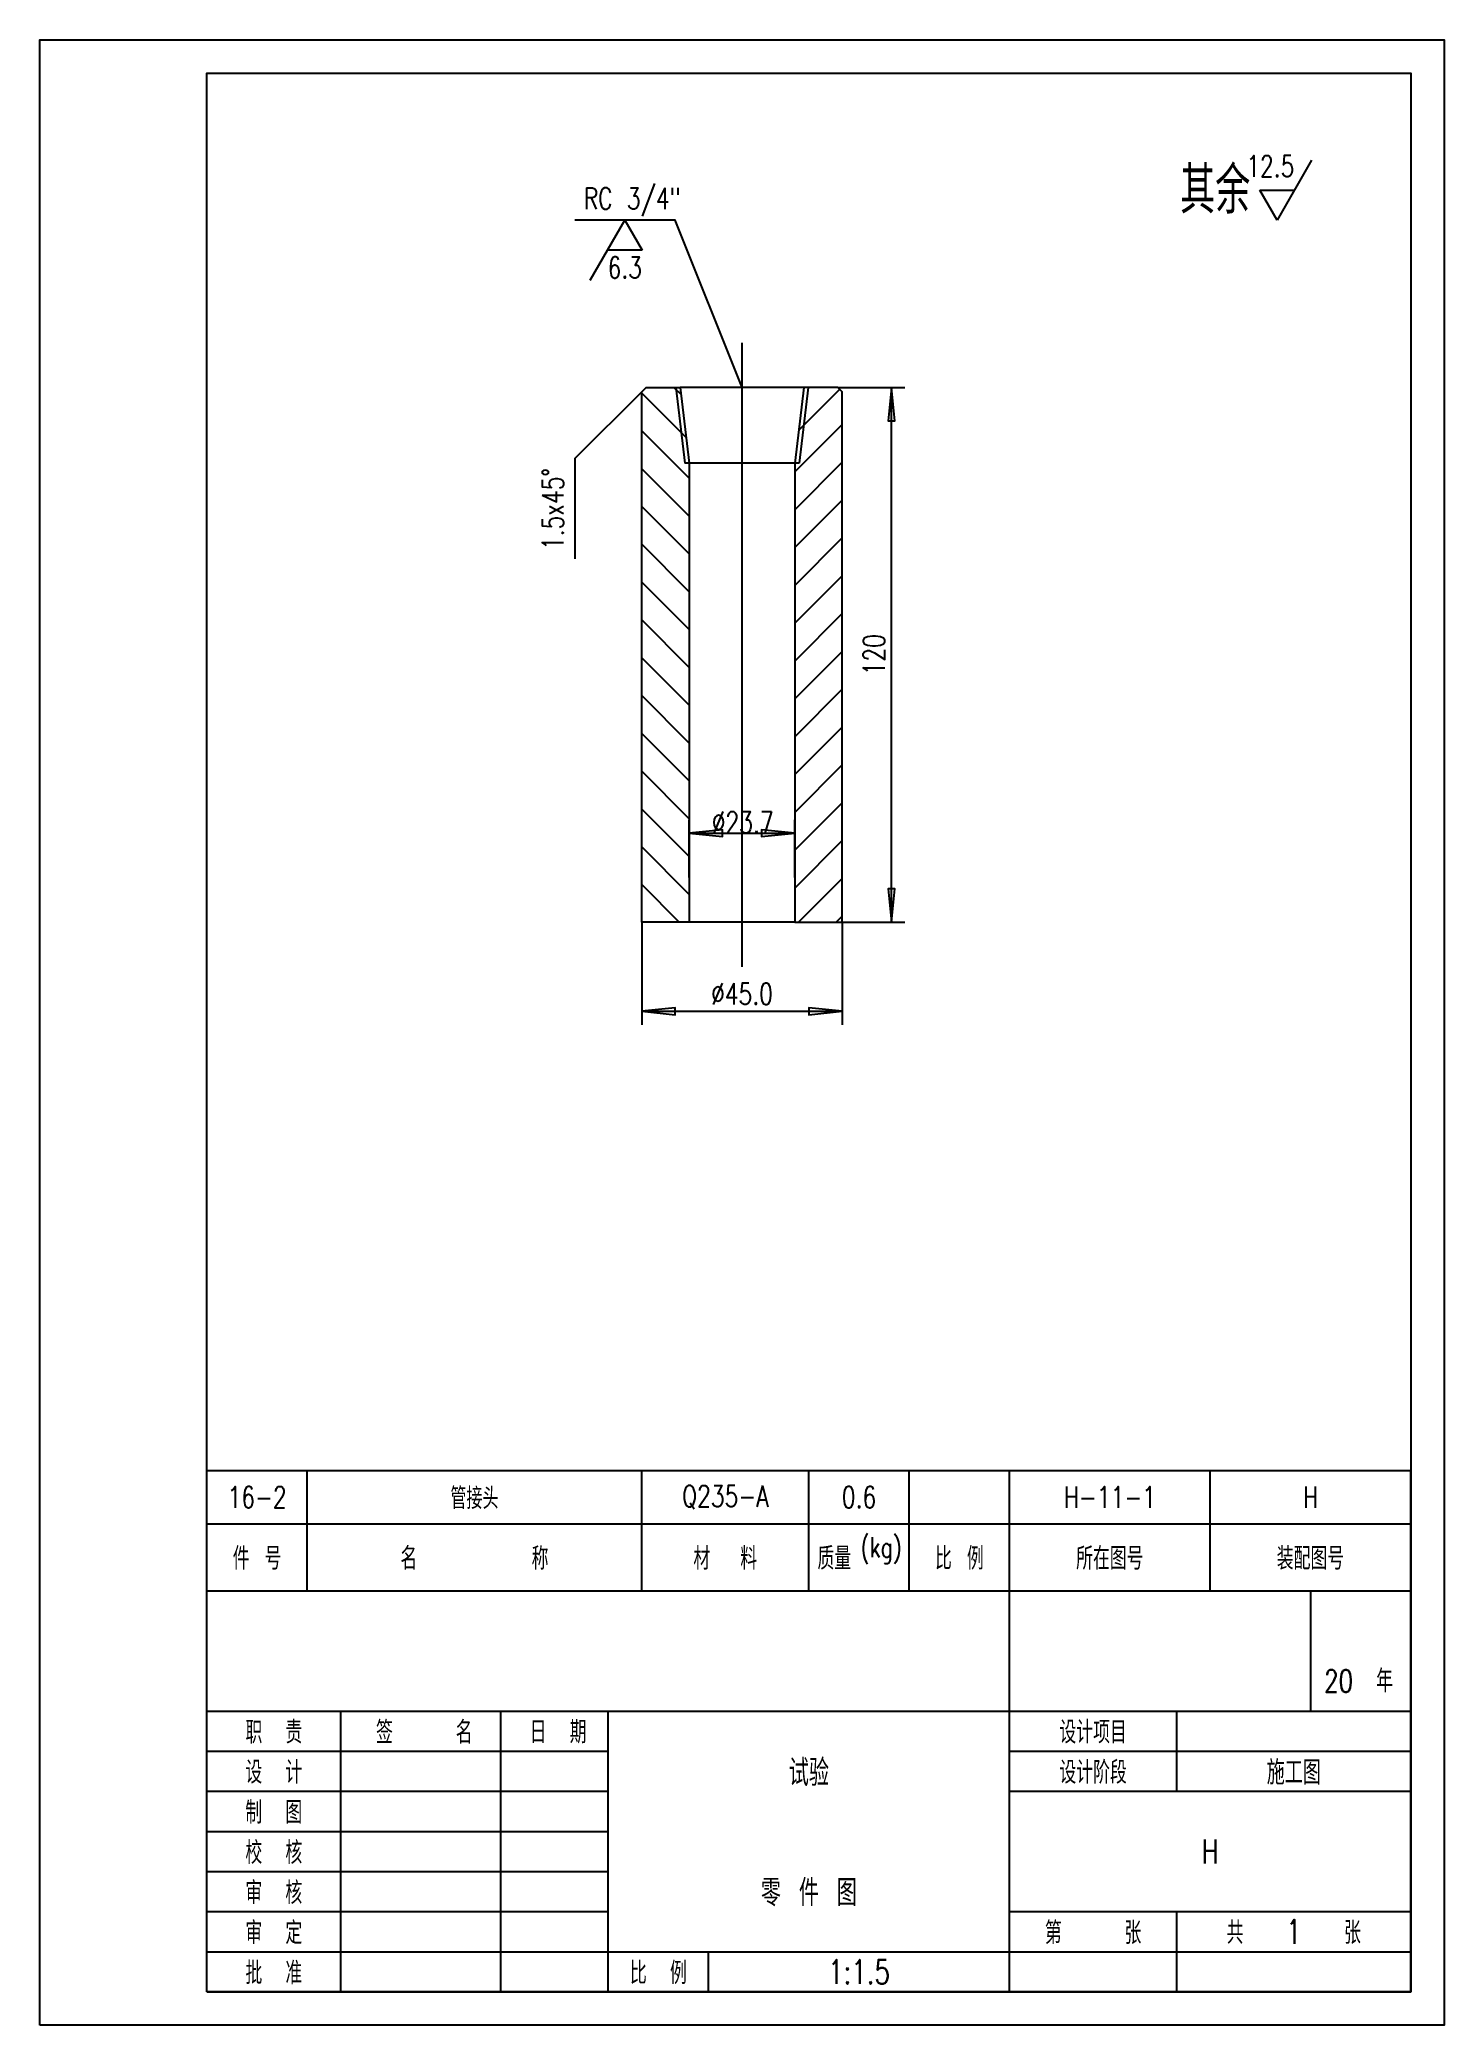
# Model space of a CAD drawing. Extents: x -38 to 278, y -8 to 438.
import ezdxf
from ezdxf.enums import TextEntityAlignment as Align

# ---------------------------------------------------------------- set-up
doc = ezdxf.new("R2010")
doc.units = 0
doc.header["$LTSCALE"] = 30
doc.header["$MEASUREMENT"] = 0
doc.linetypes.add('CENTER', pattern=[6.25, 5, -0.5, 0.25, -0.5])
for name, color, linetype in [('1', 2, 'CONTINUOUS'), ('2', 1, 'CONTINUOUS'), ('4', 2, 'CENTER')]:
    doc.layers.add(name, color=color, linetype=linetype)
doc.styles.add('HZ', font='txt', dxfattribs={"width": 0.75, "bigfont": 'hztxt'})
doc.styles.get("Standard").update_dxf_attribs({"font": 'simplex', "width": 0.75, "bigfont": 'hztxt'})

# ---------------------------------------------------------------- blocks, each defined once
blk = doc.blocks.new('BT3')
at = {"layer": '1'}
for p, q in [((-165, 0), (-165, 18)), ((-115, 0), (-115, 18)), ((-90, 0), (-90, 18)), ((-75, 0), (-75, 18)), ((-60, 0), (-60, 18)), ((-30, 0), (-30, 18)), ((-180, 10), (0, 10))]:
    blk.add_line(p, q, dxfattribs=at)
at = {"layer": '2'}
for p, q in [((-180, 18), (0, 18)), ((-180, 18), (0, 18)), ((-180, 0), (-180, 18)), ((0, 0), (0, 18)), ((-180, 0), (0, 0))]:
    blk.add_line(p, q, dxfattribs=at)
at = {"layer": '1', "style": 'HZ', "width": 0.75}
for s, p in [('件 号', (-172.5, 5)), ('名       称', (-140, 5)), ('材  料', (-102.5, 5)), ('质量', (-86.2, 5)), ('比 例', (-67.5, 5)), ('所在图号', (-45, 5)), ('装配图号', (-15, 5))]:
    blk.add_text(s, height=3.36, dxfattribs=at).set_placement(p, align=Align.MIDDLE)
blk.add_text('(kg)', height=3, dxfattribs=at).set_placement((-79.2, 5), align=Align.CENTER)

msp = doc.modelspace()

# ---------------------------------------------------------------- linework, layer by layer
at = {"layer": '1'}
for p, q in [((247.76, 410.94), (240, 397.5)), ((240, 397.5), (236.12, 404.22)), ((236.12, 404.22), (243.88, 404.22)), ((85.98, 384.06), (93.75, 397.5)), ((93.75, 397.5), (97.62, 390.78)), ((97.62, 390.78), (89.86, 390.78)), ((107.47, 348.75), (97.5, 358.73)), ((104.71, 360), (106.34, 358.37)), ((105.15, 360), (107.15, 343)), ((141.93, 359.57), (132.72, 350.36)), ((134.85, 360), (132.85, 343)), ((141.5, 360), (156.5, 360)), ((153.5, 240), (153.5, 360)), ((97.5, 350.24), (108.15, 339.59)), ((131.85, 341.01), (142.5, 351.66)), ((142.5, 343.18), (131.85, 332.53)), ((108.15, 331.1), (97.5, 341.75)), ((131.85, 324.04), (142.5, 334.69)), ((97.5, 333.27), (108.15, 322.62)), ((142.5, 326.21), (131.85, 315.56)), ((108.15, 314.13), (97.5, 324.78)), ((131.85, 307.07), (142.5, 317.72)), ((97.5, 316.3), (108.15, 305.65)), ((108.15, 297.16), (97.5, 307.81)), ((142.5, 309.24), (131.85, 298.59)), ((97.5, 299.33), (108.15, 288.68)), ((131.85, 290.1), (142.5, 300.75)), ((108.15, 280.19), (97.5, 290.84)), ((142.5, 292.27), (131.85, 281.62)), ((97.5, 282.36), (108.15, 271.71)), ((131.85, 273.13), (142.5, 283.78)), ((108.15, 263.22), (97.5, 273.87)), ((142.5, 275.29), (131.85, 264.64)), ((97.5, 265.39), (108.15, 254.74)), ((108.15, 250), (108.15, 263)), ((131.85, 256.16), (142.5, 266.81)), ((131.85, 250), (131.85, 263)), ((108.15, 260), (131.85, 260)), ((108.15, 246.25), (97.5, 256.9)), ((142.5, 258.32), (131.85, 247.67)), ((132.66, 240), (142.5, 249.84)), ((97.5, 248.42), (105.92, 240)), ((142.5, 241.35), (141.15, 240)), ((97.5, 240), (97.5, 217)), ((141.5, 240), (156.5, 240)), ((142.5, 240), (142.5, 217)), ((97.5, 220), (142.5, 220)), ((180, 0), (180, 90)), ((247.5, 90), (247.5, 63)), ((0, 63), (270, 63)), ((30, 0), (30, 63)), ((65.95, 0), (65.95, 63)), ((90, 0), (90, 63)), ((217.5, 45), (217.5, 63)), ((0, 54), (90, 54)), ((180, 54), (270, 54)), ((0, 45), (90, 45)), ((180, 45), (270, 45)), ((0, 36), (90, 36)), ((0, 27), (90, 27)), ((0, 18), (90, 18)), ((180, 18), (270, 18)), ((217.5, 0), (217.5, 18)), ((0, 9), (270, 9)), ((112.5, 0), (112.5, 9))]:
    msp.add_line(p, q, dxfattribs=at)
msp.add_lwpolyline([(-37.5, -7.5), (-37.5, 438), (277.5, 438), (277.5, -7.5)], close=True, dxfattribs=at)
for points in [[(120, 360), (105, 397.5), (82.5, 397.5)], [(97.5, 359), (82.5, 344), (82.5, 321.5)], [(153.5, 360), (152.75, 352.5), (154.25, 352.5), (153.5, 360)], [(108.15, 260), (115.65, 259.25), (115.65, 260.75), (108.15, 260)], [(131.85, 260), (124.35, 260.75), (124.35, 259.25), (131.85, 260)], [(153.5, 240), (154.25, 247.5), (152.75, 247.5), (153.5, 240)], [(97.5, 220), (105, 219.25), (105, 220.75), (97.5, 220)], [(142.5, 220), (135, 220.75), (135, 219.25), (142.5, 220)]]:
    msp.add_lwpolyline(points, dxfattribs=at)
for points in [[(153.5, 360), (152.75, 352.5), (154.25, 352.5), (153.5, 360)], [(108.15, 260), (115.65, 259.25), (115.65, 260.75), (108.15, 260)], [(131.85, 260), (124.35, 260.75), (124.35, 259.25), (131.85, 260)], [(153.5, 240), (154.25, 247.5), (152.75, 247.5), (153.5, 240)], [(97.5, 220), (105, 219.25), (105, 220.75), (97.5, 220)], [(142.5, 220), (135, 220.75), (135, 219.25), (142.5, 220)]]:
    msp.add_solid(points, dxfattribs=at)
at = {"layer": '2'}
for p, q in [((133.85, 360), (106.15, 360)), ((132.85, 343), (107.15, 343)), ((131.85, 240), (108.15, 240)), ((0, 90), (270, 90)), ((0, 0), (0, 90)), ((270, 0), (270, 90)), ((0, 0), (270, 0))]:
    msp.add_line(p, q, dxfattribs=at)
for points in [[(0, 0), (0, 430.5), (270, 430.5), (270, 0)], [(108.15, 240), (97.5, 240), (97.5, 359), (98.5, 360), (106.15, 360), (108.15, 343)], [(131.85, 240), (142.5, 240), (142.5, 359), (141.5, 360), (133.85, 360), (131.85, 343)]]:
    msp.add_lwpolyline(points, close=True, dxfattribs=at)
at = {"layer": '4'}
msp.add_line((120, 230), (120, 370), dxfattribs=at)

# ---------------------------------------------------------------- block references
at = {"layer": '1', "xscale": 1.5, "yscale": 1.5, "zscale": 1.5}
msp.add_blockref('BT3', (270, 90), dxfattribs=at)

# ---------------------------------------------------------------- texts
at = {"layer": '1', "style": 'HZ', "width": 0.75}
for s, height, p in [('其余', 10.5, (234, 399)), ('12.5', 4.8, (243.88, 407.22))]:
    msp.add_text(s, height=height, dxfattribs=at).set_placement(p, align=Align.RIGHT)
for s, p in [('RC 3/4"', (84.5, 400)), ('6.3', (89.86, 384.48))]:
    msp.add_text(s, height=4.8, dxfattribs=at).set_placement(p)
msp.add_text('1.5x45%%d', height=4.8, rotation=90, dxfattribs=at).set_placement((80, 323.5))
msp.add_text('120', height=4.8, rotation=90, dxfattribs=at).set_placement((152, 300), align=Align.CENTER)
for s, p in [('%%C23.7', (120.15, 260)), ('%%C45.0', (120, 221.5))]:
    msp.add_text(s, height=4.8, dxfattribs=at).set_placement(p, align=Align.CENTER)
for s, height, p in [('16-2', 4.8, (11.25, 111)), ('管接头', 4.8, (60, 111)), ('Q235-A', 4.8, (116.25, 111)), ('0.6', 4.8, (146.25, 111)), ('H-11-1', 4.8, (202.5, 111)), ('H', 4.8, (247.5, 111)), ('试验', 6, (135, 49.5)), ('施工图', 5.4, (243.75, 49.5)), ('H', 5.4, (225, 31.5)), ('零 件 图', 6, (135, 22.5)), ('1', 5.4, (243.75, 13.5)), ('1:1.5', 5.4, (146.25, 4.5))]:
    msp.add_text(s, height=height, dxfattribs=at).set_placement(p, align=Align.MIDDLE)
at = {"layer": '1', "width": 0.75}
for s, p in [('20  年', (258.28, 70.02)), ('职  责', (15, 58.5)), ('签     名', (48.75, 58.5)), ('日  期', (78.75, 58.5)), ('设计项目', (198.75, 58.5)), ('设  计', (15, 49.5)), ('设计阶段', (198.75, 49.5)), ('制  图', (15, 40.5)), ('校  核', (15, 31.5)), ('审  核', (15, 22.5)), ('审  定', (15, 13.5)), ('第     张', (198.75, 13.5)), ('共        张', (243.75, 13.5)), ('批  准', (15, 4.5)), ('比  例', (101.25, 4.5))]:
    msp.add_text(s, height=5.04, dxfattribs=at).set_placement(p, align=Align.MIDDLE)

doc.saveas('drawing.dxf')
